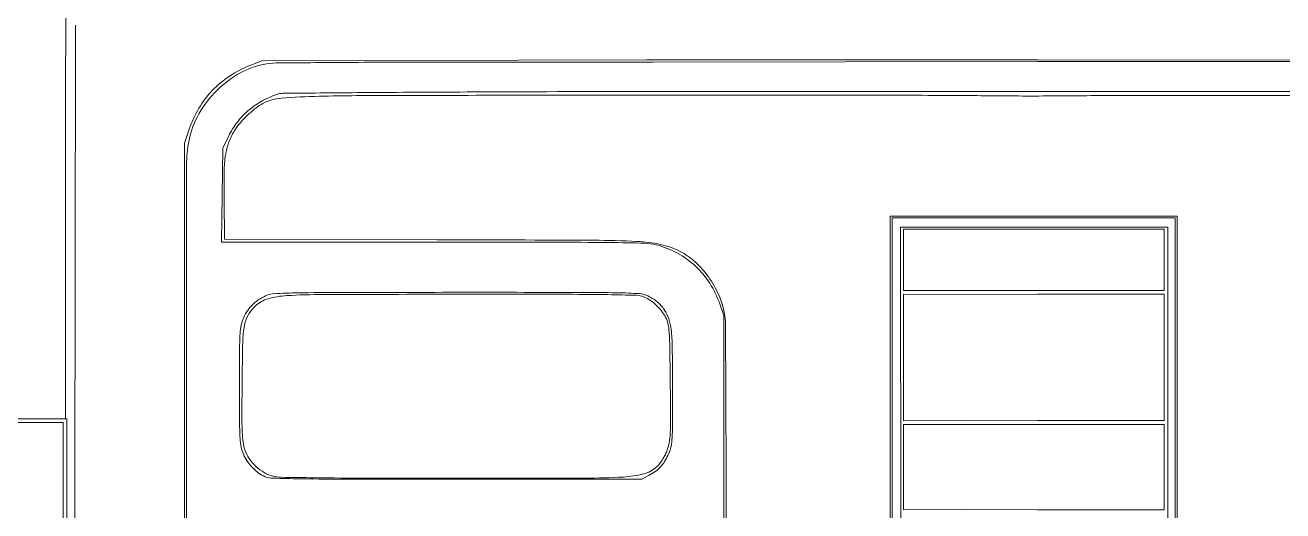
# Model space of a CAD drawing. Header units: millimetres. Extents: x 0 to 69574, y -5 to 41746.
# Drawn here: x 35056.2 to 35124.4, y 12646.2 to 12672.6 of the extents above; entities that cross this region are included whole.
import ezdxf

# ---------------------------------------------------------------- set-up
doc = ezdxf.new("R2010")
doc.units = ezdxf.units.MM
doc.set_wipeout_variables(frame=1)
doc.layers.add('! NO PLOT !', color=7, linetype='Continuous', true_color=0xff75dd, plot=False)
doc.layers.add('000-PI-Oprema', color=30, linetype='Continuous', lineweight=5)

# ---------------------------------------------------------------- blocks, each defined once
blk = doc.blocks.new('poveznica montaznih ploca 2100mm')
at = {"layer": '! NO PLOT !'}
blk.add_line((59472.536, 55742.166), (59472.536, 53847.739), dxfattribs=at)
blk = doc.blocks.new('C10F3TM')
at = {"layer": '000-PI-Oprema'}
blk.add_line((44733.529, 8740.636), (44733.556, 8756.053), dxfattribs=at)
for centre, radius, start, end in [((45826.986, 8761.638), 1093.954, 179.389696, 179.976633), ((56349.499, 8735.864), 11615.961, 179.8433503, 179.9004169), ((99427.124, 8739.824), 54694.097, 179.9766804, 180.0119746)]:
    blk.add_arc(centre, radius, start, end, dxfattribs=at)
at = {"ltscale": 0.25}
blk.add_wipeout([(44735.199, 8798.188), (44835.975, 8798.188), (44835.975, 8641.371), (44735.199, 8641.371)], dxfattribs=at).dxf.layer = '000-PI-Oprema'
at = {"layer": '000-PI-Oprema'}
for p, q in [((44743.686, 8765.692), (44743.079, 8765.449)), ((44764.549, 8765.742), (44743.686, 8765.692)), ((44785.766, 8765.744), (44764.549, 8765.742)), ((44764.902, 8765.608), (44785.766, 8765.641)), ((44806.604, 8765.718), (44785.766, 8765.744)), ((44785.766, 8765.641), (44806.098, 8765.641)), ((44785.766, 8764.025), (44765.104, 8764.024)), ((44805.644, 8764.024), (44785.766, 8764.025)), ((44739.746, 8761.966), (44739.491, 8761.205)), ((44741.887, 8761.603), (44741.564, 8760.949)), ((44739.491, 8761.205), (44739.489, 8750.788)), ((44741.564, 8760.949), (44741.532, 8758.395)), ((44741.532, 8758.395), (44741.501, 8755.841)), ((44741.665, 8755.993), (44741.638, 8758.157)), ((44785.564, 8757.256), (44777.784, 8757.256)), ((44777.784, 8757.256), (44777.784, 8733.665)), ((44777.885, 8733.665), (44777.885, 8757.155)), ((44777.885, 8757.155), (44785.563, 8757.155)), ((44785.589, 8756.649), (44778.34, 8756.649)), ((44778.34, 8756.649), (44778.363, 8733.49)), ((44785.563, 8757.155), (44793.24, 8757.155)), ((44793.343, 8757.256), (44785.564, 8757.256)), ((44792.838, 8756.649), (44785.589, 8756.649)), ((44792.838, 8733.47), (44792.838, 8756.649)), ((44793.24, 8757.155), (44793.241, 8733.665)), ((44793.343, 8733.67), (44793.343, 8757.256)), ((44753.183, 8755.967), (44741.665, 8755.993)), ((44778.491, 8754.881), (44778.491, 8756.548)), ((44778.491, 8756.548), (44785.564, 8756.548)), ((44785.564, 8756.548), (44792.636, 8756.548)), ((44792.636, 8756.548), (44792.636, 8754.881)), ((44741.501, 8755.841), (44753.004, 8755.841)), ((44778.491, 8753.214), (44778.491, 8754.881)), ((44792.636, 8754.881), (44792.636, 8753.214)), ((44781.986, 8753.214), (44778.491, 8753.214)), ((44785.48, 8753.214), (44781.986, 8753.214)), ((44789.201, 8753.214), (44785.48, 8753.214)), ((44792.636, 8753.214), (44789.201, 8753.214)), ((44778.491, 8749.577), (44778.491, 8753.015)), ((44778.491, 8753.015), (44781.952, 8752.988)), ((44781.952, 8752.988), (44785.766, 8753.012)), ((44785.766, 8753.012), (44789.201, 8753.012)), ((44789.201, 8753.012), (44792.636, 8753.012)), ((44792.636, 8753.012), (44792.636, 8749.577)), ((44768.525, 8752.482), (44768.742, 8751.85)), ((44768.742, 8751.85), (44768.768, 8726.921)), ((44739.489, 8750.788), (44739.488, 8740.37)), ((44778.491, 8746.139), (44778.491, 8749.577)), ((44792.636, 8749.577), (44792.636, 8746.142)), ((44781.952, 8746.166), (44778.491, 8746.139)), ((44778.491, 8743.615), (44778.491, 8745.94)), ((44778.491, 8745.94), (44781.977, 8745.94)), ((44785.766, 8746.142), (44781.952, 8746.166)), ((44789.201, 8746.142), (44785.766, 8746.142)), ((44785.766, 8745.94), (44789.201, 8745.94)), ((44792.636, 8746.142), (44789.201, 8746.142)), ((44789.201, 8745.94), (44792.636, 8745.94)), ((44792.636, 8745.94), (44792.636, 8743.616)), ((44778.491, 8741.29), (44778.491, 8743.615)), ((44792.636, 8743.616), (44792.636, 8741.293)), ((44754.193, 8742.96), (44764.296, 8742.96)), ((44764.296, 8742.96), (44764.7, 8743.177)), ((44781.952, 8741.316), (44778.491, 8741.29)), ((44785.766, 8741.293), (44781.952, 8741.316)), ((44789.201, 8741.293), (44785.766, 8741.293)), ((44792.636, 8741.293), (44789.201, 8741.293))]:
    blk.add_line(p, q, dxfattribs=at)
for centre, radius, start, end in [((44745.529, 8759.341), 6.581, 111.85364, 123.08516), ((44744.763, 8760.889), 4.707, 102.26829, 120.79305), ((44744.503, 8762.082), 3.486, 90.54751, 102.26825), ((44753.561, 7814.319), 951.292, 90.324331, 90.547555), ((44753.942, 7747.071), 1018.542, 90.003959, 90.324357), ((44754.707, -3276.455), 12042.067, 89.9514927, 90.0039756), ((44744.841, 8760.396), 5.321, 123.08505, 136.25589), ((44745.338, 8759.924), 5.83, 120.79313, 136.5717), ((44745.33, 8759.931), 5.82, 136.57176, 152.36539), ((44744.767, 8760.467), 5.218, 136.25586, 149.56856), ((44745.819, 8759.628), 4.413, 119.52797, 130.91449), ((44746.471, 8758.477), 5.737, 110.17361, 119.52802), ((44744.934, 8761.093), 2.572, 94.6079, 117.51812), ((44744.824, 8762.96), 0.961, 90.50243, 110.17358), ((44747.503, 8729.221), 34.547, 91.17991, 94.608), ((44791.478, 3442.682), 5321.443, 90.452452, 90.502414), ((44751.081, 8555.489), 208.316, 90.06616, 91.17998), ((44761.016, 7300.18), 1463.825, 90.212514, 90.452469), ((44770.975, -8651.843), 17415.66, 90.0190276, 90.0662393), ((44785.195, 779.058), 7984.992, 90.1441574, 90.2124539), ((44770.516, -7230.305), 15994.122, 89.9769073, 90.019077), ((44776.657, 8006.311), 757.505, 89.590036, 89.976896), ((44769.718, 7036.615), 1727.225, 89.481149, 89.590011), ((44847.775, -179.544), 8943.531, 90.3755368, 90.3998681), ((44793.855, 8005.529), 758.28, 89.967415, 90.354963), ((44785.001, -7531.665), 16295.477, 89.9256418, 89.9673532), ((44745.508, 8760.032), 6.077, 149.56861, 161.44364), ((44745.657, 8759.815), 4.166, 130.91449, 142.66311), ((44747.585, 8757.85), 6.757, 128.7946, 133.99501), ((44744.852, 8761.251), 2.395, 117.51805, 128.7946), ((44744.31, 8760.466), 4.668, 152.36537, 170.99782), ((44745.926, 8759.61), 4.504, 142.66305, 153.74435), ((44744.499, 8760.509), 2.684, 139.2023, 149.62798), ((44747.616, 8757.819), 6.801, 133.99502, 139.20231), ((44745.703, 8759.803), 4.08, 149.62801, 159.64998), ((44748.348, 8759.826), 8.757, 170.99784, 179.93603), ((44744.893, 8760.104), 3.215, 159.64995, 171.63103), ((44748.437, 8759.582), 6.798, 171.63109, 179.10347), ((50427.958, 8753.485), 5688.371, 179.936032, 180.031143), ((44795.809, 8758.841), 54.176, 179.1035, 180.72311), ((44742.41, 3978.154), 4777.825, 89.768825, 89.870811), ((44761.471, 8702.416), 53.524, 87.25136, 89.76883), ((44753.003, 4589.945), 4165.896, 89.911534, 89.999999), ((44758.994, 8469.984), 285.852, 89.28536, 89.91149), ((44760.778, 8613.027), 142.799, 88.51986, 89.28533), ((44763.669, 8748.201), 7.687, 77.63979, 87.25136), ((44764.396, 8753.046), 2.732, 75.4007, 88.51992), ((44763.789, 8750.715), 5.141, 61.63305, 75.40068), ((44764.358, 8751.343), 4.47, 63.21547, 77.63974), ((44763.981, 8751.072), 4.736, 46.99168, 61.63303), ((44764.753, 8752.126), 3.593, 47.32481, 63.21538), ((44763.552, 8750.824), 5.365, 35.55808, 47.32477), ((44763.956, 8751.045), 4.773, 32.41146, 46.99164), ((44763.382, 8750.702), 5.574, 24.00076, 35.55806), ((44763.507, 8750.759), 5.306, 18.94386, 32.41141), ((44744.634, 8750.968), 2.071, 123.50631, 134.8503), ((44744.46, 8751.204), 1.618, 105.74879, 133.50479), ((44745.231, 8750.067), 3.152, 115.22372, 123.50622), ((44744.429, 8751.77), 1.27, 92.93446, 115.22371), ((44745.306, 8748.204), 4.735, 93.28512, 105.74886), ((44746.363, 8714.036), 39.053, 91.06238, 92.93453), ((44747.139, 8716.275), 36.717, 90.16748, 93.2851), ((44748.164, 8616.942), 136.164, 90.08588, 91.06242), ((44756.67, 5456.031), 3296.975, 90.041672, 90.167494), ((44755.373, 3805.516), 4947.595, 90.012747, 90.085857), ((44756.729, 5378.126), 3374.88, 89.946145, 90.041714), ((44755.485, 3293.98), 5459.131, 89.944881, 90.01272), ((44759.727, 8567.888), 185.117, 89.15481, 89.94617), ((44760.618, 8629.767), 123.342, 88.90708, 89.94481), ((44761.078, 8659.407), 93.587, 88.21524, 89.15488), ((44762.36, 8721.12), 31.972, 86.74587, 88.907), ((44763.954, 8751.727), 1.223, 67.32852, 88.21531), ((44764.113, 8751.946), 1.096, 61.94284, 86.74584), ((44763.637, 8750.968), 2.045, 56.41229, 67.32849), ((44761.787, 8747.582), 6.042, 58.46685, 61.94283), ((44763.472, 8750.719), 2.345, 46.55888, 56.41226), ((44764.046, 8751.264), 1.721, 49.61601, 58.46679), ((44764.223, 8751.472), 1.449, 39.76423, 49.61601), ((44764.447, 8751.176), 4.408, 10.21876, 24.00078), ((44745.293, 8750.542), 2.855, 146.35823, 155.23624), ((44744.349, 8751.034), 1.637, 149.30229, 170.12044), ((44744.598, 8751.005), 2.019, 134.85031, 146.35823), ((44744.975, 8750.662), 2.366, 133.50475, 149.30225), ((44763.356, 8750.596), 2.514, 37.05121, 46.55891), ((44762.774, 8750.266), 3.334, 34.48044, 39.76423), ((44763.103, 8750.406), 2.83, 28.35147, 37.05121), ((44763.885, 8751.029), 1.986, 18.65114, 34.48035), ((44765.394, 8751.347), 3.446, 0.29929, 10.21879), ((44745.628, 8750.682), 3.13, 167.82389, 176.50234), ((44744.431, 8750.94), 1.905, 155.23631, 167.82389), ((44748.695, 8750.277), 6.049, 170.12049, 178.71197), ((44764.445, 8751.13), 1.305, 12.30603, 28.35146), ((44762.625, 8750.733), 3.168, 4.034, 12.30598), ((44763.193, 8750.796), 2.716, 6.13226, 18.65107), ((38574.753, 8719.01), 6194.171, 0.2458827, 0.2992824), ((44756.562, 8750.013), 14.084, 176.50229, 179.73333), ((44751.638, 8749.958), 14.182, 0.86369, 4.03401), ((44755.897, 8750.012), 10.054, 0.76209, 6.13224), ((71097.683, 8764.722), 26358.098, 180.031147, 180.0526902), ((45186.59, 8748.012), 444.117, 179.73327, 180.00004), ((44905.876, 8746.743), 163.27, 178.71193, 179.5017), ((44372.635, 8744.244), 393.228, 0.57768, 0.8637), ((44563.176, 8747.448), 202.792, 0.15767, 0.76203), ((45154.693, 8748.011), 412.22, 179.99998, 180.28073), ((45016.126, 8745.784), 273.524, 179.50169, 179.87365), ((44395.375, 8744.474), 370.487, 0.27486, 0.57761), ((44374.81, 8746.93), 391.159, 359.86771, 0.15763), ((44762.415, 8746.343), 19.812, 179.87371, 182.40814), ((44757.951, 8746.067), 15.473, 180.28076, 183.30717), ((44750.755, 8746.179), 15.103, 357.19248, 0.27481), ((44750.958, 8746.062), 15.01, 356.78972, 359.86769), ((44783.871, 9511.674), 765.737, 269.858256, 270.141744), ((44746.071, 8745.381), 3.574, 183.30723, 191.06234), ((44748.659, 8745.765), 6.044, 182.40824, 187.60522), ((44762.022, 8745.626), 3.823, 349.65592, 357.19241), ((44762.408, 8745.42), 3.543, 348.98417, 356.78965), ((42446.514, 8735.623), 2322.374, 0.059383, 0.245938), ((44744.193, 8745.013), 1.659, 191.06228, 204.82649), ((44744.842, 8745.255), 2.193, 187.60529, 198.67744), ((44745.325, 8745.537), 2.907, 204.82637, 213.13818), ((44744.606, 8745.176), 1.945, 198.67745, 214.20555), ((44763.249, 8745.405), 2.576, 333.315, 339.48679), ((44762.372, 8745.854), 3.708, 329.2137, 336.13796), ((44763.261, 8745.4), 2.563, 339.48679, 349.65584), ((44764.098, 8745.091), 1.82, 336.1379, 348.98412), ((44744.986, 8745.316), 2.503, 213.13814, 222.43878), ((44745.125, 8745.528), 2.571, 214.20551, 226.79949), ((44744.915, 8745.251), 2.406, 222.43875, 231.93318), ((44745.099, 8745.5), 2.533, 226.79951, 239.48329), ((44763.954, 8744.932), 1.738, 284.44399, 311.28355), ((44763.975, 8744.875), 1.827, 306.27853, 317.93069), ((44764.23, 8744.619), 1.32, 311.28354, 321.11358), ((44763.374, 8745.309), 2.42, 321.11357, 327.3591), ((44763.898, 8744.945), 1.931, 317.93062, 329.21381), ((44763.137, 8745.461), 2.701, 327.35903, 333.31508), ((44744.935, 8745.277), 2.439, 231.93309, 241.33303), ((44744.204, 8743.939), 0.915, 241.33299, 267.71717), ((44744.726, 8744.869), 1.8, 239.48325, 255.86663), ((44746.583, 8803.608), 60.631, 267.71722, 269.02607), ((44744.744, 8744.937), 1.87, 255.86654, 269.07896), ((44752.085, 9201.563), 458.555, 269.07887, 269.34931), ((44748.195, 8898.439), 155.475, 269.02607, 269.92263), ((44750.755, 9084.425), 341.411, 269.34923, 269.84357), ((44754.19, 13334.627), 4591.667, 269.922573, 270.000037), ((44754.218, 10352.123), 1609.113, 269.843507, 270.000039), ((44754.221, 11427.109), 2684.099, 269.999966, 270.149164), ((44761.108, 8781.854), 38.835, 270.14911, 273.24335), ((44762.987, 8748.688), 5.616, 273.24334, 284.44399), ((44763.267, 8745.84), 3.024, 298.28785, 306.27852)]:
    blk.add_arc(centre, radius, start, end, dxfattribs=at)
blk = doc.blocks.new('GV2P04')
at = {"ltscale": 0.25}
blk.add_wipeout([(44692.174, 32178.545), (44736.174, 32178.545), (44736.174, 32090.045), (44692.174, 32090.045)], dxfattribs=at).dxf.layer = '000-PI-Oprema'
at = {"layer": '000-PI-Oprema'}
for p, q in [((44692.174, 32178.545), (44736.174, 32178.545)), ((44692.374, 32178.345), (44735.974, 32178.345)), ((44735.974, 32178.345), (44735.974, 32090.245)), ((44736.174, 32178.545), (44736.174, 32090.045))]:
    blk.add_line(p, q, dxfattribs=at)

msp = doc.modelspace()

# ---------------------------------------------------------------- block references
at = {"layer": '! NO PLOT !'}
msp.add_blockref('poveznica montaznih ploca 2100mm', (-24352.743, -43031.862), dxfattribs=at)

# ---------------------------------------------------------------- next in the draw order: block references
at = {"layer": '000-PI-Oprema'}
msp.add_blockref('C10F3TM', (-9674.685, 3904.981), dxfattribs=at)

# ---------------------------------------------------------------- next in the draw order: block references
msp.add_blockref('GV2P04', (-9677.759, -19527.326), dxfattribs=at)

doc.saveas('drawing.dxf')
